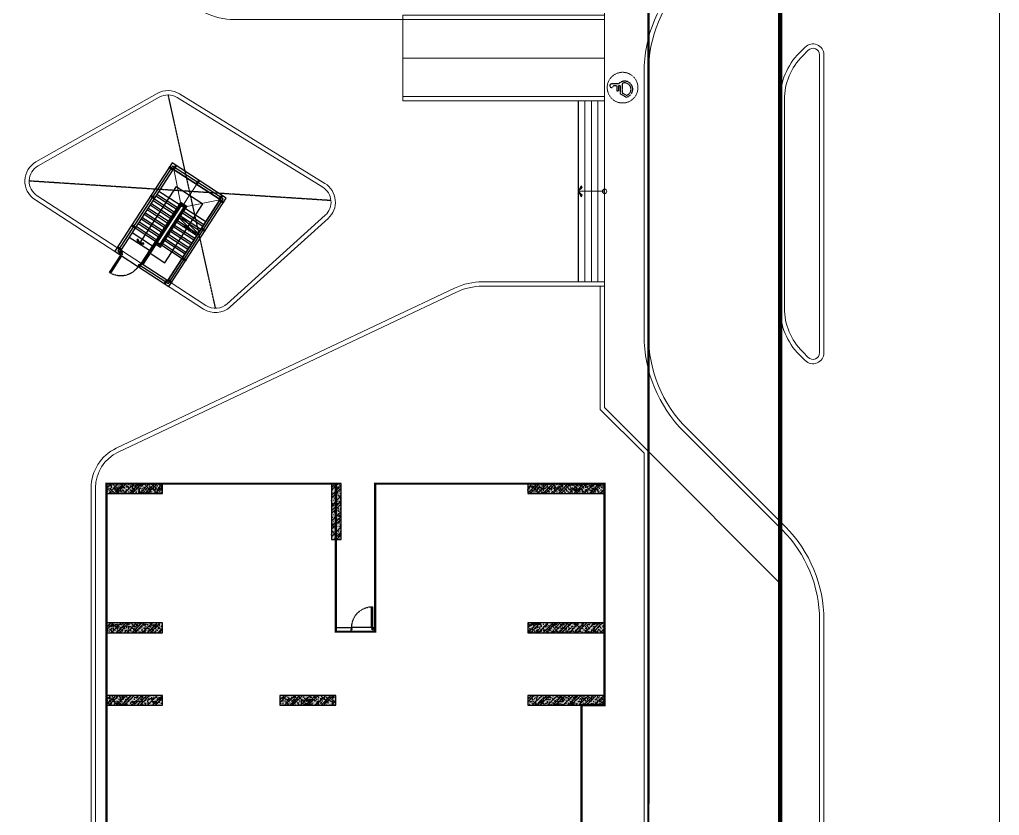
# Model space of a CAD drawing. Header units: millimetres. Extents: x 379264 to 1158416, y -283062 to 356890.
# Drawn here: x 726749 to 727642, y -22207 to -21482 of the extents above; entities that cross this region are included whole.
import ezdxf

# ---------------------------------------------------------------- set-up
doc = ezdxf.new("R2010")
doc.units = ezdxf.units.MM
for name, pattern in [('BLOCK A - CHI TIET THANG 2$0$Center101', [13, 10, -1, 1, -1]), ('keyplan TANG 1$0$Core 1A$0$Hidden10.5', [1.5, 1, -0.5]), ('keyplan TANG 1$0$Hidden10.5', [1.5, 1, -0.5]), ('keyplan TANG 1$0$Hidden21', [3, 2, -1]), ('keyplan TANG 1$0$HTT Hidden 10.5', [1.5, 1, -0.5]), ('keyplan TANG 1$0$mb tang 1 TWC$0$Hidden10.5', [1.5, 1, -0.5]), ('keyplan TANG 1$0$MB_Luoi truc$1$HTT Center', [13, 10, -1, 1, -1]), ('keyplan TANG 1$0$Ranh dat$0$HTT Divide', [18, 10, -2, 1, -2, 1, -2]), ('keyplan TANG 1$0$Ranh dat$0$HTT Hidden 21', [3, 2, -1]), ('keyplan TANG 1$0$WC Vphong$0$Hidden', [7.14375, 4.7625, -2.38125])]:
    doc.linetypes.add(name, pattern=pattern)
for name, color, linetype in [('BLOCK A - CHI TIET THANG 2$0$Basement Grid Line', 250, 'BLOCK A - CHI TIET THANG 2$0$Center101'), ('BLOCK A - CHI TIET THANG 2$0$DnW', 20, 'Continuous'), ('keyplan TANG 1$0$Curtain Line', 250, 'Continuous'), ('keyplan TANG 1$0$Door', 250, 'Continuous'), ('keyplan TANG 1$0$Glass', 250, 'Continuous'), ('keyplan TANG 1$0$mb tang 1 TWC$0$Door', 250, 'Continuous'), ('keyplan TANG 1$0$MB_Cot tang 1$0$Concrete Hatch', 250, 'Continuous'), ('keyplan TANG 1$0$MB_Cot tang 1$0$Concrete Line', 250, 'Continuous'), ('keyplan TANG 1$0$MB_Cot tang 1$0$Concrete Solid', 250, 'Continuous'), ('keyplan TANG 1$0$Opening Hidden', 250, 'keyplan TANG 1$0$Core 1A$0$Hidden10.5'), ('keyplan TANG 1$0$Stair handrail', 250, 'Continuous'), ('keyplan TANG 1$0$Staircase', 250, 'Continuous'), ('keyplan TANG 1$0$Staircase Break', 250, 'Continuous'), ('keyplan TANG 1$0$Staircase Direction', 250, 'Continuous'), ('keyplan TANG 1$0$Staircase Hidden', 250, 'keyplan TANG 1$0$Hidden21'), ('keyplan TANG 1$0$Vat dung', 250, 'keyplan TANG 1$0$HTT Hidden 10.5')]:
    doc.layers.add(name, color=color, linetype=linetype)
for name, color, linetype, lineweight in [('keyplan TANG 1$0$Cau thang', 250, 'Continuous', 15), ('keyplan TANG 1$0$Hatch vat lieu', 250, 'Continuous', 5), ('keyplan TANG 1$0$MB_Luoi truc$1$Luoi Truc', 250, 'keyplan TANG 1$0$MB_Luoi truc$1$HTT Center', 9), ('keyplan TANG 1$0$Net cat Tuong', 250, 'Continuous', 40), ('keyplan TANG 1$0$Net Thay khac', 250, 'Continuous', 15), ('keyplan TANG 1$0$Net thay Tuong', 250, 'Continuous', 20), ('keyplan TANG 1$0$Ramp doc', 250, 'Continuous', 5), ('keyplan TANG 1$0$Ranh dat$0$CGXD', 250, 'keyplan TANG 1$0$Ranh dat$0$HTT Hidden 21', 40), ('keyplan TANG 1$0$Ranh dat$0$Ranh dat', 250, 'keyplan TANG 1$0$Ranh dat$0$HTT Divide', 40), ('keyplan TANG 1$0$Thiet bi Ve Sinh', 250, 'Continuous', 9)]:
    doc.layers.add(name, color=color, linetype=linetype, lineweight=lineweight)

# ---------------------------------------------------------------- blocks, each defined once
blk = doc.blocks.new('keyplan TANG 1$0$mb tang 1 TWC$0$Door 1000-1')
at = {"color": 0, "linetype": 'ByBlock'}
blk.add_lwpolyline([(30, 100), (75, 100), (75, 1040), (30, 1040)], close=True, dxfattribs=at)
for points in [[(50, 55), (30, 55), (30, 100), (0, 100), (0, 0), (50, 0), (50, 55)], [(950, 55), (970, 55), (970, 100), (1000, 100), (1000, 0), (950, 0), (950, 55)]]:
    blk.add_lwpolyline(points, dxfattribs=at)
at = {"color": 0, "linetype": 'keyplan TANG 1$0$mb tang 1 TWC$0$Hidden10.5'}
blk.add_arc((30, 100), 940, 0, 90, dxfattribs=at)
blk = doc.blocks.new('*U1423')
at = {"layer": 'keyplan TANG 1$0$mb tang 1 TWC$0$Door', "xscale": -1, "rotation": 180}
blk.add_blockref('keyplan TANG 1$0$mb tang 1 TWC$0$Door 1000-1', (0, 110), dxfattribs=at)
blk = doc.blocks.new('keyplan TANG 1$0$A_Tang Tret$0$HANDYCAPE SYMBOL')
for p, q in [((80, 180), (80, 260)), ((120, 140, 0), (120, 300)), ((-103, 100), (-181, -35)), ((-80, 60), (-138, -41)), ((80, 100), (-103, 100)), ((131, 60), (-80, 60)), ((-40, 140), (-40, 180)), ((80, 180), (-40, 180)), ((80, 140), (-40, 140)), ((80, 100), (80, 140))]:
    blk.add_line(p, q)
for centre, radius, start, end in [((80, 300), 40, 0, 270), ((0, 0), 184, 190.9429, 49.3987), ((0, 0), 144, 196.5602, 24.5532)]:
    blk.add_arc(centre, radius, start, end)
blk = doc.blocks.new('keyplan TANG 1$0$dsb')
at = {"layer": 'keyplan TANG 1$0$Thiet bi Ve Sinh', "linetype": 'keyplan TANG 1$0$WC Vphong$0$Hidden', "ltscale": 0.2}
blk.add_circle((41955, 29049), 700, dxfattribs=at)
at = {"layer": 'keyplan TANG 1$0$Vat dung', "extrusion": (0, 0, -1), "xscale": 2, "yscale": 2, "zscale": -2}
blk.add_blockref('keyplan TANG 1$0$A_Tang Tret$0$HANDYCAPE SYMBOL', (-42029, 28953), dxfattribs=at)
blk = doc.blocks.new('keyplan TANG 1$0$Door 1000-1')
at = {"color": 0, "linetype": 'ByBlock'}
blk.add_lwpolyline([(30, 100), (75, 100), (75, 1040), (30, 1040)], close=True, dxfattribs=at)
for points in [[(50, 55), (30, 55), (30, 100), (0, 100), (0, 0), (50, 0), (50, 55)], [(950, 55), (970, 55), (970, 100), (1000, 100), (1000, 0), (950, 0), (950, 55)]]:
    blk.add_lwpolyline(points, dxfattribs=at)
at = {"color": 0, "linetype": 'keyplan TANG 1$0$Hidden10.5'}
blk.add_arc((30, 100), 940, 0, 90, dxfattribs=at)
blk = doc.blocks.new('*U1442')
at = {"layer": 'keyplan TANG 1$0$Door'}
blk.add_blockref('keyplan TANG 1$0$Door 1000-1', (0, 0), dxfattribs=at)
blk = doc.blocks.new('keyplan TANG 1$0$Arrow 60')
at = {"linetype": 'ByBlock', "lineweight": -2}
h = blk.add_hatch(color=0, dxfattribs=at)
h.paths.add_polyline_path([(1.88, 0.94), (1.65, 1.38), (0, 0.56), (-1.65, 1.38), (-1.88, 0.94), (0, 0)], flags=17)
h.paths.add_polyline_path([(1.65, 1.38), (1.88, 0.94), (0, 0), (-1.88, 0.94), (-1.65, 1.38), (0, 0.56)])
blk.add_hatch(color=0, dxfattribs=at).paths.add_polyline_path([(1.65, 1.38), (1.88, 0.94), (0, 0), (-1.88, 0.94), (-1.65, 1.38), (0, 0.56)])
at = {"color": 0, "linetype": 'ByBlock', "lineweight": -2}
blk.add_lwpolyline([(1.65, 1.38), (1.88, 0.94), (0, 0), (-1.88, 0.94), (-1.65, 1.38), (0, 0.56)], close=True, dxfattribs=at)
blk = doc.blocks.new('keyplan TANG 1$0$A$C2EDF4948')
at = {"layer": 'keyplan TANG 1$0$Staircase'}
h = blk.add_hatch(dxfattribs=at)
h.set_pattern_fill('_USER', color=256, scale=250, angle=90, pattern_type=0)
h.set_pattern_definition([(134.5055, (1851.84, 1539.7), (178.296, 175.244), [])])
h.paths.add_polyline_path([(2565, 2241), (1139, 839), (1910, 54), (3336, 1456)])
h.paths.add_polyline_path([(3371, 1421), (1945, 19), (1980, -17), (3406, 1385)])
h.paths.add_polyline_path([(3511, 1278), (2085, -124), (2120, -160), (3546, 1242)])
h.paths.add_polyline_path([(3581, 1207), (2155, -195), (2926, -980), (4353, 422)])
at = {"layer": 'keyplan TANG 1$0$Curtain Line'}
for p, q in [((3245, 3189), (3263, 3207)), ((3385, 3047), (3245, 3189)), ((3281, 3224), (3263, 3207)), ((3421, 3082), (3281, 3224)), ((3421, 3082), (3563, 3222)), ((3456, 3046), (3599, 3186)), ((3563, 3222), (3581, 3204)), ((3599, 3186), (3581, 3204)), ((3385, 3047), (3403, 3064)), ((3421, 3082), (3403, 3064)), ((3421, 3082), (3438, 3064)), ((3456, 3046), (3438, 3064)), ((4297, 2190), (4440, 2331)), ((4332, 2155), (4475, 2295)), ((4440, 2331), (4457, 2313)), ((4475, 2295), (4457, 2313)), ((2140, 2103), (2157, 2120)), ((2280, 1960), (2140, 2103)), ((2175, 2138), (2157, 2120)), ((2315, 1995), (2175, 2138)), ((2280, 1960), (2298, 1978)), ((2315, 1995), (2298, 1978)), ((4297, 2190), (4315, 2173)), ((4332, 2155), (4315, 2173)), ((5173, 1299), (5316, 1439)), ((5208, 1263), (5351, 1403)), ((5316, 1439), (5333, 1421)), ((5351, 1403), (5333, 1421)), ((998, 981), (1016, 999)), ((1139, 839), (998, 981)), ((1034, 1016), (1016, 999)), ((1174, 874), (1034, 1016)), ((5173, 1299), (5191, 1281)), ((5173, 1228), (5191, 1246)), ((5313, 1086), (5173, 1228)), ((5208, 1263), (5191, 1281)), ((5208, 1263), (5191, 1246)), ((5349, 1121), (5208, 1263)), ((5313, 1086), (5331, 1103)), ((5349, 1121), (5331, 1103)), ((1139, 839), (1156, 856)), ((1174, 874), (1156, 856)), ((143, 140), (160, 158)), ((283, -2), (143, 140)), ((178, 175), (160, 158)), ((318, 33), (178, 175)), ((283, -2), (301, 15)), ((318, 33), (301, 15)), ((4067, 142), (4085, 159)), ((4207, -1), (4067, 142)), ((4103, 177), (4085, 159)), ((4243, 34), (4103, 177)), ((4207, -1), (4225, 17)), ((4243, 34), (4225, 17)), ((140, -143), (283, -2)), ((140, -143), (158, -160)), ((175, -178), (158, -160)), ((175, -178), (318, -38)), ((283, -2), (300, -20)), ((318, -38), (300, -20)), ((1120, -1140), (1263, -1000)), ((1120, -1140), (1138, -1158)), ((1156, -1176), (1138, -1158)), ((1156, -1176), (1298, -1035)), ((1263, -1000), (1281, -1018)), ((1298, -1035), (1281, -1018)), ((2926, -980), (2944, -962)), ((3066, -1123), (2926, -980)), ((2962, -945), (2944, -962)), ((3102, -1087), (2962, -945)), ((3066, -1123), (3084, -1105)), ((3102, -1087), (3084, -1105)), ((1857, -1889), (1999, -1749)), ((1892, -1924), (2034, -1784)), ((1893, -1926), (2035, -1785)), ((1999, -1749), (2017, -1766)), ((2034, -1784), (2017, -1766)), ((2035, -1785), (2053, -1803)), ((2106, -1786), (2088, -1804)), ((2246, -1929), (2106, -1786)), ((1857, -1889), (1874, -1907)), ((1892, -1924), (1874, -1907)), ((1893, -1926), (1910, -1943)), ((1928, -1961), (1910, -1943)), ((1928, -1961), (2070, -1821)), ((2070, -1821), (2053, -1803)), ((2070, -1821), (2088, -1804)), ((2211, -1964), (2070, -1821)), ((2211, -1964), (2228, -1946)), ((2246, -1929), (2228, -1946))]:
    blk.add_line(p, q, dxfattribs=at)
for points in [[(1156, -1176), (0, 0), (3423, 3365), (5491, 1261), (2068, -2104), (1857, -1889)], [(1298, -1035), (283, -2), (3421, 3082), (5208, 1263), (2070, -1821), (1999, -1749)]]:
    blk.add_lwpolyline(points, dxfattribs=at)
at = {"layer": 'keyplan TANG 1$0$Door'}
blk.add_line((1857, -1889), (1156, -1176), dxfattribs=at)
at = {"layer": 'keyplan TANG 1$0$Glass'}
blk.add_lwpolyline([(1227, -1106), (141, -1), (3422, 3223), (5350, 1262), (2069, -1962), (1928, -1819)], dxfattribs=at)
at = {"layer": 'keyplan TANG 1$0$Net cat Tuong'}
for p, q in [((1156, -1176), (1298, -1035)), ((1999, -1749), (1857, -1889))]:
    blk.add_line(p, q, dxfattribs=at)
at = {"layer": 'keyplan TANG 1$0$Net Thay khac'}
for points in [[(3406, 1525), (3406, 3067)], [(3530, 1401), (4315, 2173)], [(3406, 1385), (3406, 1455)], [(3459, 1331), (3494, 1366)], [(3511, 1278), (3581, 1278)], [(3652, 1278), (5194, 1278)]]:
    blk.add_lwpolyline(points, dxfattribs=at)
at = {"layer": 'keyplan TANG 1$0$Stair handrail'}
for points in [[(1264, -1001), (3582, 1277), (3407, 1456), (1909, -16), (2049, -159)], [(2014, -194), (1838, -16), (3407, 1526), (3653, 1277), (1299, -1037)]]:
    blk.add_lwpolyline(points, dxfattribs=at)
at = {"layer": 'keyplan TANG 1$0$Staircase'}
for p, q in [((3421, 3082), (283, -2)), ((5208, 1263), (3421, 3082)), ((3336, 1456), (2565, 2241)), ((2980, 1106), (2208, 1890)), ((3158, 1281), (2387, 2065)), ((2445, 580), (1674, 1364)), ((2623, 755), (1852, 1540)), ((3406, 1385), (1980, -17)), ((2801, 930), (2030, 1715)), ((3546, 1242), (3371, 1421)), ((3371, 1421), (3406, 1385)), ((3511, 1278), (1229, -965)), ((2088, 229), (1317, 1014)), ((2266, 405), (1495, 1189)), ((5208, 1263), (2070, -1821)), ((2871, 859), (2836, 895)), ((3050, 1034), (3015, 1070)), ((3190, 892), (3155, 927)), ((3228, 1210), (3193, 1245)), ((3368, 1067), (3333, 1103)), ((4174, 247), (3403, 1031)), ((3511, 1278), (3546, 1242)), ((4353, 422), (3581, 1207)), ((1910, 54), (1139, 839)), ((2515, 509), (2480, 544)), ((2693, 684), (2658, 720)), ((2833, 541), (2798, 577)), ((3639, -279), (2868, 506)), ((3011, 716), (2976, 752)), ((3818, -104), (3047, 681)), ((3996, 72), (3225, 856)), ((2085, -124), (1945, 19)), ((2158, 158), (2123, 194)), ((2298, 16), (2263, 51)), ((2336, 333), (2301, 369)), ((2477, 191), (2442, 226)), ((3283, -629), (2512, 155)), ((2655, 366), (2620, 402)), ((3461, -454), (2690, 330)), ((2748, -1155), (1977, -371)), ((2926, -980), (2155, -195)), ((3104, -805), (2333, -20)), ((2570, -1330), (1798, -546))]:
    blk.add_line(p, q, dxfattribs=at)
blk.add_lwpolyline([(1657, -545), (1096, 26), (3378, 2269)], dxfattribs=at)
at = {"layer": 'keyplan TANG 1$0$Staircase Break'}
for p, q in [((3122, 1106), (2103, 1787)), ((3050, 1034), (2030, 1715))]:
    blk.add_line(p, q, dxfattribs=at)
at = {"layer": 'keyplan TANG 1$0$Staircase Direction'}
for q in [(3378, 2269), (2184, -938)]:
    blk.add_line((4395, 1235), q, dxfattribs=at)
at = {"layer": 'keyplan TANG 1$0$Staircase Hidden'}
blk.add_line((1229, -965), (1124, -858), dxfattribs=at)
at = {"layer": 'keyplan TANG 1$0$Door', "rotation": 134.5054804266071}
blk.add_blockref('*U1442', (1928, -1819), dxfattribs=at)
at = {"layer": 'keyplan TANG 1$0$Staircase Direction'}
for p, xscale, yscale, zscale, rotation in [((2497, 1403), -100, 100, 100, 134.5054804266071), ((2184, -938), 99.99999999999999, 99.99999999999999, 99.99999999999999, 314.5054804266072)]:
    blk.add_blockref('keyplan TANG 1$0$Arrow 60', p, dxfattribs=dict(at, xscale=xscale, yscale=yscale, zscale=zscale, rotation=rotation))
blk = doc.blocks.new('keyplan TANG 1$0$A$Cfd327bcb')
at = {"layer": 'keyplan TANG 1$0$Staircase'}
h = blk.add_hatch(dxfattribs=at)
h.set_pattern_fill('_USER', color=256, scale=250, angle=90, pattern_type=0)
h.set_pattern_definition([(270, (48100, 55550), (250, 1e-12), [])])
h.paths.add_polyline_path([(49100, 56900), (47100, 56900), (47100, 56950), (49100, 56950)])
h.paths.add_polyline_path([(49100, 57000), (47100, 57000), (47100, 58100), (49100, 58100)])
at = {"layer": 'keyplan TANG 1$0$Door'}
blk.add_line((44350, 57998), (44350, 56998), dxfattribs=at)
at = {"layer": 'keyplan TANG 1$0$Net cat Tuong'}
for p, q in [((44550, 57998), (44350, 57998)), ((44350, 56998), (44550, 56998))]:
    blk.add_line(p, q, dxfattribs=at)
for points in [[(44350, 56998), (44350, 56700), (51248, 56700), (51248, 58300), (44350, 58300), (44350, 57998)], [(44550, 56998), (44550, 56900), (51048, 56900), (51048, 58100), (44550, 58100), (44550, 57998)]]:
    blk.add_lwpolyline(points, dxfattribs=at)
at = {"layer": 'keyplan TANG 1$0$Stair handrail'}
for points in [[(49950, 56900), (49950, 57000), (46250, 57000), (46250, 56900)], [(46300, 56900), (46300, 56950), (49900, 56950), (49900, 56900)]]:
    blk.add_lwpolyline(points, dxfattribs=at)
at = {"layer": 'keyplan TANG 1$0$Staircase'}
for p, q in [((50300, 58100), (45900, 58100)), ((46350, 58100), (46350, 57000)), ((46600, 58100), (46600, 57000)), ((46850, 58100), (46850, 57000)), ((47100, 58100), (47100, 57000)), ((47350, 58100), (47350, 57000)), ((47600, 58100), (47600, 57000)), ((47850, 58100), (47850, 57000)), ((48100, 58100), (48100, 57000)), ((48350, 58100), (48350, 57000)), ((48600, 58100), (48600, 57000)), ((48850, 58100), (48850, 57000)), ((49100, 58100), (49100, 57000)), ((49350, 58100), (49350, 57000)), ((49600, 58100), (49600, 57000)), ((49850, 58100), (49850, 57000)), ((49100, 56900), (45900, 56900)), ((46350, 56950), (46350, 56900)), ((46600, 56950), (46600, 56900)), ((46850, 56950), (46850, 56900)), ((47100, 56950), (47100, 56900)), ((47350, 56950), (47350, 56900)), ((47600, 56950), (47600, 56900)), ((47850, 56950), (47850, 56900)), ((48100, 56950), (48100, 56900)), ((48350, 56950), (48350, 56900)), ((48600, 56950), (48600, 56900)), ((48850, 56950), (48850, 56900)), ((49100, 56950), (49100, 56900)), ((49100, 56900), (49100, 56950)), ((49350, 56950), (49350, 56900)), ((49350, 56900), (49350, 56950)), ((49600, 56950), (49600, 56900)), ((49600, 56900), (49600, 56950)), ((49850, 56950), (49850, 56900)), ((49850, 56900), (49850, 56950))]:
    blk.add_line(p, q, dxfattribs=at)
at = {"layer": 'keyplan TANG 1$0$Staircase Direction'}
for q in [(46350, 57550), (50448, 56900)]:
    blk.add_line((50448, 57550), q, dxfattribs=at)
at = {"layer": 'keyplan TANG 1$0$Cau thang'}
blk.add_blockref('keyplan TANG 1$0$A$C2EDF4948', (45217, 111211), dxfattribs=at)
at = {"layer": 'keyplan TANG 1$0$Cau thang', "xscale": -1, "rotation": 281.5305240343348}
blk.add_blockref('keyplan TANG 1$0$A$C2EDF4948', (79698, 58084), dxfattribs=at)
at = {"layer": 'keyplan TANG 1$0$Door', "xscale": -1.000000000000001, "rotation": 90}
blk.add_blockref('*U1442', (44450, 57998), dxfattribs=at)
at = {"layer": 'keyplan TANG 1$0$Staircase Direction', "xscale": -99.99999999999997, "yscale": 99.99999999999999, "zscale": 99.99999999999999, "rotation": 270}
blk.add_blockref('keyplan TANG 1$0$Arrow 60', (46350, 57550), dxfattribs=at)
blk = doc.blocks.new('*U1380')
at = {"layer": 'keyplan TANG 1$0$MB_Cot tang 1$0$Concrete Hatch'}
h = blk.add_hatch(dxfattribs=at)
h.set_pattern_fill('CONCRETE', color=256, scale=50, style=0, pattern_type=2)
h.set_pattern_definition([(45, (0, -2300), (-176.777, 176.777), []), (45, (0, -2250), (-353.55, 353.55), []), (50, (0, -2300), (358.63, -31.376), [37.5, -412.5]), (355, (0, -2300), (-69.376, 376.096), [30, -330]), (100.451, (29.9, -2302.6), (289.255, 344.72), [31.87, -350.57]), (46.184, (0, -2200), (533.62, -82.76), [56.25, -618.75]), (96.636, (44.47, -2206.9), (467.33, 487.06), [47.81, -525.86]), (351.184, (0, -2200), (467.33, 487.06), [45, -495]), (21, (50, -2225), (298.454, -201.31), [37.5, -412.5]), (326, (50, -2225), (121.66, 362.575), [30, -330]), (71.451, (74.87, -2241.78), (420.11, 161.265), [31.87, -350.57]), (37.5, (0, -2300), (6.08, 166.447), [0, -326, 0, -335, 0, -331.25]), (7.5, (0, -2300), (131.535, 197.206), [0, -191, 0, -318.5, 0, -126.25]), (327.5, (-111.5, -2300), (266.911, -11.2774), [0, -125, 0, -390, 0, -517.5]), (317.5, (-161.5, -2300), (291.593, 50.052), [0, -162.5, 0, -259, 0, -367.5]), (0, (175, -2125), (0, 875), [87.5, -787.5]), (0, (437.5, -1950), (0, 875), [87.5, -787.5]), (0, (262.5, -1600), (0, 875), [87.5, -350, 87.5, -350]), (90, (175, -2125), (-875, 5e-14), [87.5, -787.5]), (90, (262.5, -1600), (-875, 5e-14), [87.5, -787.5]), (90, (525, -1950), (-875, 5e-14), [87.5, -787.5]), (90, (700, -1687.5), (-875, 5e-14), [87.5, -787.5]), (135, (262.5, -2125), (-875.02, 9e-14), [123.76, -1113.7]), (135, (350, -1600), (-875.02, 9e-14), [123.76, -1113.7]), (45, (437.5, -1950), (9e-14, 875.02), [123.76, -247.49, 123.76, -742.46]), (0, (-175, -2300), (87.5, 87.5), [-175, 0])])
h.paths.add_polyline_path([(-200, 150), (-200, -2400), (250, -2400), (250, 150)])
at = {"layer": 'keyplan TANG 1$0$MB_Cot tang 1$0$Concrete Solid'}
blk.add_hatch(color=256, dxfattribs=at).paths.add_polyline_path([(-200, 150), (-200, -2400), (250, -2400), (250, 150)])
at = {"layer": 'keyplan TANG 1$0$MB_Cot tang 1$0$Concrete Line'}
blk.add_lwpolyline([(-200, 150), (-200, -2400), (250, -2400), (250, 150)], close=True, dxfattribs=at)
blk = doc.blocks.new('*U1391')
at = {"layer": 'keyplan TANG 1$0$MB_Cot tang 1$0$Concrete Hatch'}
h = blk.add_hatch(dxfattribs=at)
h.set_pattern_fill('CONCRETE', color=256, scale=50, style=0, pattern_type=2)
h.set_pattern_definition([(45, (1050, -200), (-176.777, 176.777), []), (45, (1050, -150), (-353.55, 353.55), []), (50, (1050, -200), (358.63, -31.376), [37.5, -412.5]), (355, (1050, -200), (-69.376, 376.096), [30, -330]), (100.451, (1079.9, -202.6), (289.255, 344.72), [31.87, -350.57]), (46.184, (1050, -100), (533.62, -82.76), [56.25, -618.75]), (96.636, (1094.47, -106.9), (467.33, 487.06), [47.8, -525.86]), (351.184, (1050, -100), (467.33, 487.06), [45, -495]), (21, (1100, -125), (298.454, -201.31), [37.5, -412.5]), (326, (1100, -125), (121.66, 362.575), [30, -330]), (71.451, (1124.87, -141.78), (420.11, 161.265), [31.87, -350.57]), (37.5, (1050, -200), (6.08, 166.447), [0, -326, 0, -335, 0, -331.25]), (7.5, (1050, -200), (131.535, 197.206), [0, -191, 0, -318.5, 0, -126.25]), (327.5, (938.5, -200), (266.911, -11.2774), [0, -125, 0, -390, 0, -517.5]), (317.5, (888.5, -200), (291.593, 50.052), [0, -162.5, 0, -259, 0, -367.5]), (0, (1225, -25), (0, 875), [87.5, -787.5]), (0, (1487.5, 150), (0, 875), [87.5, -787.5]), (0, (1312.5, 500), (0, 875), [87.5, -350, 87.5, -350]), (90, (1225, -25), (-875, 5e-14), [87.5, -787.5]), (90, (1312.5, 500), (-875, 5e-14), [87.5, -787.5]), (90, (1575, 150), (-875, 5e-14), [87.5, -787.5]), (90, (1750, 412.5), (-875, 5e-14), [87.5, -787.5]), (135, (1312.5, -25), (-875.02, 9e-14), [123.76, -1113.7]), (135, (1400, 500), (-875.02, 9e-14), [123.76, -1113.7]), (45, (1487.5, 150), (9e-14, 875.02), [123.76, -247.485, 123.76, -742.455]), (0, (875, -200), (87.5, 87.5), [-175, 0])])
h.paths.add_polyline_path([(-1200, 150), (-1200, -300), (2300, -300), (2300, 150)])
at = {"layer": 'keyplan TANG 1$0$MB_Cot tang 1$0$Concrete Solid'}
blk.add_hatch(color=256, dxfattribs=at).paths.add_polyline_path([(-1200, 150), (-1200, -300), (2300, -300), (2300, 150)])
at = {"layer": 'keyplan TANG 1$0$MB_Cot tang 1$0$Concrete Line'}
blk.add_lwpolyline([(-1200, 150), (-1200, -300), (2300, -300), (2300, 150)], close=True, dxfattribs=at)
blk = doc.blocks.new('*U1388')
at = {"layer": 'keyplan TANG 1$0$MB_Cot tang 1$0$Concrete Hatch'}
h = blk.add_hatch(dxfattribs=at)
h.set_pattern_fill('CONCRETE', color=256, scale=50, style=0, pattern_type=2)
h.set_pattern_definition([(45, (2000, -200), (-176.777, 176.777), []), (45, (2000, -150), (-353.55, 353.55), []), (50, (2000, -200), (358.63, -31.376), [37.5, -412.5]), (355, (2000, -200), (-69.376, 376.096), [30, -330]), (100.451, (2029.9, -202.6), (289.255, 344.72), [31.87, -350.57]), (46.184, (2000, -100), (533.62, -82.76), [56.25, -618.75]), (96.636, (2044.47, -106.9), (467.33, 487.06), [47.8, -525.86]), (351.184, (2000, -100), (467.33, 487.06), [45, -495]), (21, (2050, -125), (298.454, -201.31), [37.5, -412.5]), (326, (2050, -125), (121.66, 362.575), [30, -330]), (71.451, (2074.87, -141.78), (420.11, 161.265), [31.87, -350.57]), (37.5, (2000, -200), (6.08, 166.447), [0, -326, 0, -335, 0, -331.25]), (7.5, (2000, -200), (131.535, 197.206), [0, -191, 0, -318.5, 0, -126.25]), (327.5, (1888.5, -200), (266.911, -11.2774), [0, -125, 0, -390, 0, -517.5]), (317.5, (1838.5, -200), (291.593, 50.052), [0, -162.5, 0, -259, 0, -367.5]), (0, (2175, -25), (0, 875), [87.5, -787.5]), (0, (2437.5, 150), (0, 875), [87.5, -787.5]), (0, (2262.5, 500), (0, 875), [87.5, -350, 87.5, -350]), (90, (2175, -25), (-875, 5e-14), [87.5, -787.5]), (90, (2262.5, 500), (-875, 5e-14), [87.5, -787.5]), (90, (2525, 150), (-875, 5e-14), [87.5, -787.5]), (90, (2700, 412.5), (-875, 5e-14), [87.5, -787.5]), (135, (2262.5, -25), (-875.02, 9e-14), [123.76, -1113.7]), (135, (2350, 500), (-875.02, 9e-14), [123.76, -1113.7]), (45, (2437.5, 150), (9e-14, 875.02), [123.76, -247.485, 123.76, -742.455]), (0, (1825, -200), (87.5, 87.5), [-175, 0])])
h.paths.add_polyline_path([(-250, 150), (-250, -300), (2300, -300), (2300, 150)])
at = {"layer": 'keyplan TANG 1$0$MB_Cot tang 1$0$Concrete Solid'}
blk.add_hatch(color=256, dxfattribs=at).paths.add_polyline_path([(-250, 150), (-250, -300), (2300, -300), (2300, 150)])
at = {"layer": 'keyplan TANG 1$0$MB_Cot tang 1$0$Concrete Line'}
blk.add_lwpolyline([(-250, 150), (-250, -300), (2300, -300), (2300, 150)], close=True, dxfattribs=at)
blk = doc.blocks.new('*U1392')
at = {"layer": 'keyplan TANG 1$0$MB_Cot tang 1$0$Concrete Hatch'}
h = blk.add_hatch(dxfattribs=at)
h.set_pattern_fill('CONCRETE', color=256, scale=50, style=0, pattern_type=2)
h.set_pattern_definition([(45, (2000, -300), (-176.777, 176.777), []), (45, (2000, -250), (-353.55, 353.55), []), (50, (2000, -300), (358.63, -31.376), [37.5, -412.5]), (355, (2000, -300), (-69.376, 376.096), [30, -330]), (100.451, (2029.9, -302.6), (289.255, 344.72), [31.87, -350.57]), (46.184, (2000, -200), (533.62, -82.76), [56.25, -618.75]), (96.636, (2044.47, -206.9), (467.33, 487.06), [47.8, -525.86]), (351.184, (2000, -200), (467.33, 487.06), [45, -495]), (21, (2050, -225), (298.454, -201.31), [37.5, -412.5]), (326, (2050, -225), (121.66, 362.575), [30, -330]), (71.451, (2074.87, -241.78), (420.11, 161.265), [31.87, -350.57]), (37.5, (2000, -300), (6.08, 166.447), [0, -326, 0, -335, 0, -331.25]), (7.5, (2000, -300), (131.535, 197.206), [0, -191, 0, -318.5, 0, -126.25]), (327.5, (1888.5, -300), (266.911, -11.2774), [0, -125, 0, -390, 0, -517.5]), (317.5, (1838.5, -300), (291.593, 50.052), [0, -162.5, 0, -259, 0, -367.5]), (0, (2175, -125), (0, 875), [87.5, -787.5]), (0, (2437.5, 50), (0, 875), [87.5, -787.5]), (0, (2262.5, 400), (0, 875), [87.5, -350, 87.5, -350]), (90, (2175, -125), (-875, 5e-14), [87.5, -787.5]), (90, (2262.5, 400), (-875, 5e-14), [87.5, -787.5]), (90, (2525, 50), (-875, 5e-14), [87.5, -787.5]), (90, (2700, 312.5), (-875, 5e-14), [87.5, -787.5]), (135, (2262.5, -125), (-875.02, 9e-14), [123.76, -1113.7]), (135, (2350, 400), (-875.02, 9e-14), [123.76, -1113.7]), (45, (2437.5, 50), (9e-14, 875.02), [123.76, -247.485, 123.76, -742.455]), (0, (1825, -300), (87.5, 87.5), [-175, 0])])
h.paths.add_polyline_path([(-250, 100), (-250, -350), (2300, -350), (2300, 100)])
at = {"layer": 'keyplan TANG 1$0$MB_Cot tang 1$0$Concrete Solid'}
blk.add_hatch(color=256, dxfattribs=at).paths.add_polyline_path([(-250, 100), (-250, -350), (2300, -350), (2300, 100)])
at = {"layer": 'keyplan TANG 1$0$MB_Cot tang 1$0$Concrete Line'}
blk.add_lwpolyline([(-250, 100), (-250, -350), (2300, -350), (2300, 100)], close=True, dxfattribs=at)
blk = doc.blocks.new('*U1399')
at = {"layer": 'keyplan TANG 1$0$MB_Cot tang 1$0$Concrete Hatch'}
h = blk.add_hatch(dxfattribs=at)
h.set_pattern_fill('CONCRETE', color=256, scale=50, style=0, pattern_type=2)
h.set_pattern_definition([(45, (1050, -400), (-176.777, 176.777), []), (45, (1050, -350), (-353.55, 353.55), []), (50, (1050, -400), (358.63, -31.376), [37.5, -412.5]), (355, (1050, -400), (-69.376, 376.096), [30, -330]), (100.451, (1079.9, -402.6), (289.255, 344.72), [31.87, -350.57]), (46.184, (1050, -300), (533.62, -82.76), [56.25, -618.75]), (96.636, (1094.47, -306.9), (467.33, 487.06), [47.8, -525.86]), (351.184, (1050, -300), (467.33, 487.06), [45, -495]), (21, (1100, -325), (298.454, -201.31), [37.5, -412.5]), (326, (1100, -325), (121.66, 362.575), [30, -330]), (71.451, (1124.87, -341.78), (420.11, 161.265), [31.87, -350.57]), (37.5, (1050, -400), (6.08, 166.447), [0, -326, 0, -335, 0, -331.25]), (7.5, (1050, -400), (131.535, 197.206), [0, -191, 0, -318.5, 0, -126.25]), (327.5, (938.5, -400), (266.911, -11.2774), [0, -125, 0, -390, 0, -517.5]), (317.5, (888.5, -400), (291.593, 50.052), [0, -162.5, 0, -259, 0, -367.5]), (0, (1225, -225), (0, 875), [87.5, -787.5]), (0, (1487.5, -50), (0, 875), [87.5, -787.5]), (0, (1312.5, 300), (0, 875), [87.5, -350, 87.5, -350]), (90, (1225, -225), (-875, 5e-14), [87.5, -787.5]), (90, (1312.5, 300), (-875, 5e-14), [87.5, -787.5]), (90, (1575, -50), (-875, 5e-14), [87.5, -787.5]), (90, (1750, 212.5), (-875, 5e-14), [87.5, -787.5]), (135, (1312.5, -225), (-875.02, 9e-14), [123.76, -1113.7]), (135, (1400, 300), (-875.02, 9e-14), [123.76, -1113.7]), (45, (1487.5, -50), (9e-14, 875.02), [123.76, -247.485, 123.76, -742.455]), (0, (875, -400), (87.5, 87.5), [-175, 0])])
h.paths.add_polyline_path([(-1200, 50), (-1200, -400), (2300, -400), (2300, 50)])
at = {"layer": 'keyplan TANG 1$0$MB_Cot tang 1$0$Concrete Solid'}
blk.add_hatch(color=256, dxfattribs=at).paths.add_polyline_path([(-1200, 50), (-1200, -400), (2300, -400), (2300, 50)])
at = {"layer": 'keyplan TANG 1$0$MB_Cot tang 1$0$Concrete Line'}
blk.add_lwpolyline([(-1200, 50), (-1200, -400), (2300, -400), (2300, 50)], close=True, dxfattribs=at)
blk = doc.blocks.new('keyplan TANG 1')
at = {"layer": 'keyplan TANG 1$0$Cau thang'}
for points in [[(98352.6, 62174.6), (98483.3, 62429.7), (98530.6, 62350.9)], [(98352.6, 62174.6), (98483.3, 61919.4), (98530.6, 61998.3)]]:
    blk.add_hatch(color=256, dxfattribs=at).paths.add_polyline_path(points)
at = {"color": 7, "const_width": 100}
blk.add_lwpolyline([(98498.5, 27900), (98498.5, 38750), (99550, 38750), (99550, 48850), (89100, 48850), (89100, 42100), (87300, 42100), (87301.5, 48850), (76850, 48850), (76850, 32450)], dxfattribs=at)
at = {"layer": 'keyplan TANG 1$0$Cau thang'}
for points in [[(98352.1, 66299.9), (98352.6, 58049.9)], [(98652.1, 66299.9), (98652.6, 58049.9)], [(98952.1, 66300), (98952.6, 58049.9)], [(99252.1, 66300), (99252.6, 58050)], [(99552.1, 66300), (99552.6, 58050)], [(98352.6, 62174.6), (98483.3, 62429.7), (98530.6, 62350.9), (98352.6, 62174.6)], [(98352.6, 62174.6), (99552.4, 62175)], [(98352.6, 62174.6), (98483.3, 61919.4), (98530.6, 61998.3), (98352.6, 62174.6)]]:
    blk.add_lwpolyline(points, dxfattribs=at)
blk.add_circle((99552.3, 62175), 100, dxfattribs=at)
at = {"layer": 'keyplan TANG 1$0$Hatch vat lieu'}
for points in [[(31332.6, 66150, 0.4142136), (29532.7, 64350), (29532.7, 56321, 0.1989102), (31231.5, 52219.8), (35712.6, 47738.7, -0.1989309), (37528.5, 43354.2), (37527.6, 30734.4, -0.1988939), (35711.6, 26350.8), (31231.7, 21871, 0.1989147), (29533, 17769.7), (29533.2, -14000, 0.4142116), (33333.2, -17800), (105549.8, -17800, 0.4142149), (109349.8, -14000), (109349.6, 42637.1, 0.1989118), (107650.8, 46738.3), (103168.9, 51220.3, -0.1988939), (101352.9, 55603.9), (101352, 67603.4, -0.1989309), (103167.9, 71987.9)], [(99564.4, 57850), (93994.8, 57850, 0.1109671), (92797, 57580.8), (77380, 50284, 0.2899205), (76350, 48657), (76350, 29150)]]:
    blk.add_lwpolyline(points, format="xyb", dxfattribs=at)
blk.add_lwpolyline([(108837.3, 68606.4), (108572.2, 68341.2, 0.1989319), (107752.1, 66361.1), (107752.8, 56846.9, 0.198893), (108572.9, 54867.2), (108837.4, 54602.7, 0.6681794), (109349.5, 54814.8), (109349.5, 68394.3, 0.6681777)], format="xyb", close=True, dxfattribs=at)
at = {"layer": 'keyplan TANG 1$0$mb tang 1 TWC$0$Door'}
for p, q in [((87300, 42300), (87300, 42200)), ((87300, 42300), (88000, 42300)), ((87300, 42100), (87300, 42200)), ((87300, 42100), (88000, 42100)), ((88000, 42300), (88000, 42200)), ((89000, 42300), (88000, 42300)), ((88000, 42100), (88000, 42200)), ((89000, 42300), (89000, 42200)), ((89000, 42300), (89100, 42300)), ((89000, 42100), (89000, 42200)), ((89000, 42100), (89100, 42100)), ((89100, 42300), (89100, 42200)), ((89100, 42100), (89100, 42200))]:
    blk.add_line(p, q, dxfattribs=at)
at = {"layer": 'keyplan TANG 1$0$MB_Luoi truc$1$Luoi Truc'}
blk.add_line((101550, -12000), (101550, 163996.8), dxfattribs=at)
at = {"layer": 'keyplan TANG 1$0$Net Thay khac'}
for points in [[(117549, 168266.8), (117549.8, -14005.5, 0.4142122)], [(31332.6, 66350, 0.4142136), (29332.7, 64350), (29332.7, 56321, 0.1989102), (31090.1, 52078.4), (35571.1, 47597.3, -0.1989309), (37328.5, 43354.2), (37327.6, 30734.5, -0.1988939), (35570.2, 26492.2), (31090.3, 22012.4, 0.1989147), (29333, 17769.7), (29333.2, -14000, 0.4142116), (33333.2, -18000), (105549.8, -18000, 0.4142149), (109549.8, -14000), (109549.6, 42637.1, 0.1989118), (107792.2, 46879.8), (103310.3, 51361.7, -0.1988939), (101552.9, 55603.9), (101552, 67603.5, -0.1989309), (103309.3, 71846.5)], [(76850, 136500), (76150, 136500), (76150, 74804.9, 0.2818338), (77786.1, 72132.8), (81322, 70328, 0.1185413), (82685.9, 70000), (99552.1, 70000)], [(99564.4, 58050), (93994.8, 58050, 0.1109671), (92711.4, 57761.6), (77294.4, 50464.7, 0.2899205), (76150, 48657), (76150, 23700)]]:
    blk.add_lwpolyline(points, format="xyb", dxfattribs=at)
blk.add_lwpolyline([(90352.1, 66300), (99552.1, 66300), (99552.1, 70200), (90352.1, 70200)], close=True, dxfattribs=at)
blk.add_lwpolyline([(108695.9, 68747.8), (108430.8, 68482.7, 0.1989319), (107552.1, 66361.1), (107552.8, 56846.8, 0.198893), (108431.5, 54725.7), (108696, 54461.3, 0.6681794), (109549.5, 54814.8), (109549.5, 68394.3, 0.6681777)], format="xyb", close=True, dxfattribs=at)
at = {"layer": 'keyplan TANG 1$0$Net thay Tuong'}
for p, q in [((99552.1, 66300), (98364.4, 66300.2)), ((98364.4, 66300.2), (98364.4, 58050.2)), ((99552.7, 58050), (98364.4, 58050.2)), ((101550, 50315.8), (101550, -2000))]:
    blk.add_line(p, q, dxfattribs=at)
for points in [[(101550.8, 50315), (99553.2, 52320.1), (99551.7, 70886), (101551.2, 72894.7)], [(101350, -1800), (101350, 50233.2), (99353.2, 52237.4), (99352.7, 57850), (98364.4, 57850.2)], [(39327.3, 27420.9), (31332.9, 19426.6), (31333.2, -12000), (107549.8, -12000), (107550.7, 44292.8), (101550.8, 50315)]]:
    blk.add_lwpolyline(points, dxfattribs=at)
blk.add_lwpolyline([(86953.8, 60937.9), (82490.9, 56905.4, -0.3399189), (81275.9, 56808.6), (73581.7, 61804.4, -0.5629999), (73634, 63513.6), (79158.1, 66637.3, -0.2732214), (80174.9, 66618.2), (86808, 62531.3, -0.5000023)], format="xyb", close=True, dxfattribs=at)
blk.add_lwpolyline([(79261.9, 58354.8), (73690.6, 61972.2, -0.5629999), (73732.5, 63339.5), (79256.5, 66463.2, -0.2732214), (80070, 66447.9), (86703, 62361, -0.5000023), (86819.7, 61086.3), (82356.9, 57053.8, -0.3399189), (81384.9, 56976.4), (79261.9, 58354.8)], format="xyb", dxfattribs=at)
at = {"layer": 'keyplan TANG 1$0$Opening Hidden'}
for p, q in [((81820.5, 56847.3), (79665.3, 66566.7)), ((87080.1, 61752.8), (73326.2, 62643.1))]:
    blk.add_line(p, q, dxfattribs=at)
at = {"layer": 'keyplan TANG 1$0$Ramp doc'}
blk.add_line((90352.1, 68250), (99550, 68250), dxfattribs=at)
for points in [[(90352.1, 66500), (99552.1, 66500), (99552.1, 70000), (90352.1, 70000)], [(90352.1, 70000), (99550, 70000), (99550, 68250), (90352.1, 68250)], [(90352.1, 66500), (99550, 66500), (99550, 68250), (90352.1, 68250)]]:
    blk.add_lwpolyline(points, close=True, dxfattribs=at)
at = {"layer": 'keyplan TANG 1$0$Ranh dat$0$CGXD', "ltscale": 0.1, "const_width": 100}
blk.add_lwpolyline([(-120672.6, -2000), (101550, -2000), (101552.6, 159996.8), (-8354.5, 159998.1), (-8358.6, 83058.7)], dxfattribs=at)
at = {"layer": 'keyplan TANG 1$0$Ranh dat$0$Ranh dat', "ltscale": 0.1, "const_width": 200}
blk.add_lwpolyline([(107552.7, 163996.8), (107549.8, -12000), (-120672.6, -12000), (-121036.9, 70001.2), (-12359.3, 69993.1), (-12354.3, 163998.2), (107552.7, 163996.8)], close=True, dxfattribs=at)
blk.add_blockref('keyplan TANG 1$0$A$Cfd327bcb', (0, -250))
at = {"layer": 'keyplan TANG 1$0$mb tang 1 TWC$0$Door', "rotation": 180}
blk.add_blockref('*U1423', (89000, 42310), dxfattribs=at)
at = {"layer": 'keyplan TANG 1$0$MB_Cot tang 1$0$Concrete Line'}
for name, p in [('*U1388', (77100, 48700)), ('*U1380', (87300, 48700)), ('*U1391', (97250, 48700)), ('*U1392', (77100, 42400)), ('*U1391', (97250, 42350)), ('*U1392', (77100, 39100)), ('*U1388', (85000, 39050)), ('*U1399', (97250, 39150))]:
    blk.add_blockref(name, p, dxfattribs=at)
at = {"layer": 'keyplan TANG 1$0$Net Thay khac', "xscale": -1, "rotation": 90}
blk.add_blockref('keyplan TANG 1$0$dsb', (129422.7, 108855.7), dxfattribs=at)
blk = doc.blocks.new('A$C70971DB5')
at = {"layer": 'BLOCK A - CHI TIET THANG 2$0$DnW', "xscale": 0.02, "yscale": 0.02, "zscale": 0.02}
blk.add_blockref('keyplan TANG 1', (-344.3, 957.46), dxfattribs=at)

msp = doc.modelspace()

# ---------------------------------------------------------------- block references
at = {"layer": 'BLOCK A - CHI TIET THANG 2$0$Basement Grid Line'}
msp.add_blockref('A$C70971DB5', (725635.45, -23839.35), dxfattribs=at)

doc.saveas('drawing.dxf')
